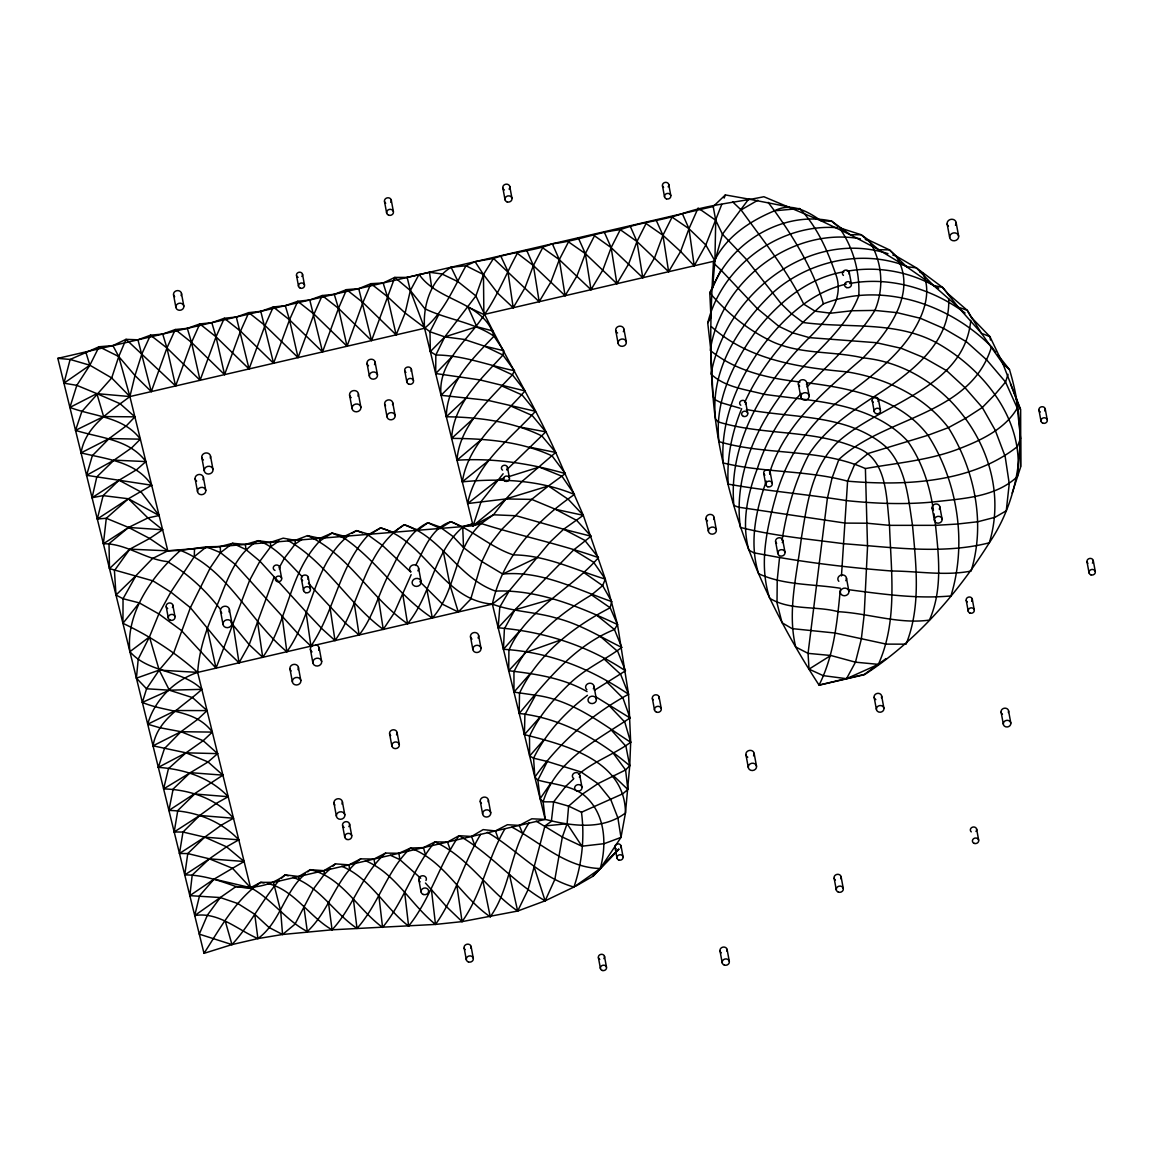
<?xml version="1.0" encoding="UTF-8"?>
<svg xmlns="http://www.w3.org/2000/svg" width="1153" height="1153" viewBox="0 0 1153 1153"><rect width="100%" height="100%" fill="white"/><g stroke="black" fill="none" stroke-linecap="round" stroke-linejoin="round"><path stroke-width="1.5" d="M360.658 858.87C335.999 877.736 329.599 910.827 307.318 931.523C285.8 920.425 271.935 899.095 250.547 887.68L197.667 672.401C175.256 652.411 149.991 636.168 122.939 623.312L123.04 598.724L136.025 575.592L152.47 558.571L167.79 550.817L473.09 525.739L481.219 523.534L493.47 514.786L505.936 498.946L522.496 481.06L555.717 452.452C531.692 398.967 500.171 349.2 475.901 295.932L458.13 281.75L441.916 273.967L429.464 272.252L407.168 277.412L394.787 277.412L383.127 282.989L370.891 283.667L358.742 288.639L346.563 289.634L334.269 294.303L322.191 295.543L309.782 299.982L297.748 301.293L285.295 305.66L273.275 306.986L260.794 311.339L248.789 312.636L236.307 317.003L224.287 318.286L211.806 322.681L199.8 323.935L187.319 328.36L175.285 329.527L162.717 334.067L150.495 335.192L137.942 339.804L126.023 339.342L112.908 345.597L99.086 346.75L70.131 359.448L57.837 358.367L204.009 953.344L231.969 944.595L257.912 938.585L282.557 934.492L332.064 929.808L435.503 924.418L462.05 921.622L517.668 911.043L545.138 900.824L573.935 887.032L600.266 868.54L620.977 837.409L625.459 812.995L629.74 765.751L630.677 742.273L628.544 694.265L617.504 624.522L605.325 579.123L583.303 515.319L555.717 452.452L541.896 435.978C512.249 421.393 479.014 417.213 446.312 416.766C446.715 383.574 472.442 358.641 494.003 336.172C483.986 301.236 437.564 301.827 419.072 274.328L410.353 290.556L405.135 312.982L396.156 334.86L129.9 396.56L96.866 393.634L76.819 385.347L63.948 383.185L70.131 359.448L89.862 365.227L111.697 377.939L129.9 396.56L167.79 550.817L180.502 550.428L206.473 546.81L220.266 546.508L232.661 543.294L245.43 544.447L258.186 540.671L270.378 542.386L283.206 538.163L295.182 540.353L307.534 535.641L319.885 538.321L332.05 533.061L344.488 536.304L356.493 530.625L368.989 534.3L380.634 527.872L393.332 532.297L404.271 524.73C441.383 536.476 458.534 578.287 495.487 591.085C538.422 589.399 579.368 606.766 617.504 624.522L614.463 629.509C573.776 645.896 546.536 681.005 519.196 713.448C560.776 718.088 598.292 738.9 629.74 765.751L625.589 769.959L597.975 783.651L582.539 794.042L568.616 806.12L567.103 823.732L562.347 837.02L554.838 879.465L545.138 900.824C513.705 882.867 490.659 853.393 459.038 835.709L447.508 842.036L434.969 841.921L423.454 847.614L410.54 848.06L398.924 853.292L385.578 853.09L373.961 859.071L360.658 858.87L348.984 864.865L335.451 863.871L323.892 870.674L310.287 869.679L298.786 876.496L285.166 874.868C271.445 885.547 253.011 889.078 236.019 886.571C219.546 880.647 202.452 874.796 184.754 874.925L187.766 853.566L204.701 837.15L221.592 825L233.497 818.241C216.245 798.467 189.279 789.56 163.611 788.911L168.453 768.647L185.993 752.823L203.187 740.687L212.325 732.097C195.606 709.254 165.614 712.525 142.367 702.393L146.575 688.773L159.2 670.095L173.671 652.958L190.389 607.674L210.422 567.507L220.511 552.662L232.661 543.294L245.877 549.505L259.915 561.194L305.977 611.839L322.076 628.832L335.019 640.564C360.961 604.1 363.815 550.226 404.271 524.73L417.386 530.322L427.965 522.727L439.797 526.907L453.115 536.534L463.52 547.574L481.868 561.54L502.737 574.035C541.564 570.418 576.255 589.342 611.652 601.549L610.168 607.775L617.504 624.522M163.611 788.911L208.073 761.96L217.614 753.63L185.993 752.823L153.032 745.818C157.5 718.881 183.658 706.357 201.833 689.35C181.77 669.403 148.996 673.539 129.9 651.69C125.533 612.892 152.657 574.828 180.502 550.428C227.991 569.106 249.149 620.357 286.852 651.733C312.665 616.163 312.982 564.163 348.826 535.323M578.561 774.34C594.199 761.095 614.333 754.278 630.677 742.273C600.886 722.974 571.989 699.914 535.554 695.216L524.903 714.687L524.399 734.62C565.878 745.083 625.113 760.375 625.459 812.995C602.471 830.491 571.355 825.995 545.225 819.394L492.345 604.114C502.449 557.562 536.087 520.666 574.468 494.478C538.97 479.749 500.085 478.192 462.31 481.839C468.349 443.415 500.878 418.424 525.019 390.91L479.864 379.899L435.704 373.529L435.834 355.009L444.784 336.878L475.901 295.932L483.467 274.544L493.484 258.445C512.667 251.7 533.479 251.311 552.345 243.773C575.563 241.366 597.052 232.329 620.271 229.692C640.347 222.183 662.024 220.727 682.345 213.651C708.519 204.557 736.681 202.409 763.877 196.731L821.224 220.872L850.381 234.794L878.629 249.697L906.503 266.674L933.411 285.411L958.316 307.217L981.506 333.347L1002.865 363.699L1009.495 369.652C1027.078 427.201 1023.763 491.971 989.303 542.789C956.99 594.285 915.741 641.428 864.462 674.678L819.12 685.199C774.888 617.273 739.563 542.659 723.133 462.929C708.043 397.324 709.383 329.715 713.433 262.97C725.179 237.273 749.205 221.376 774.499 210.812C791.189 202.121 807.46 211.201 821.224 220.872L831.587 221.102L850.381 234.794L861.104 234.708L868.656 240.069L889.439 249.87L896.04 255.98L916.347 267.856L942.664 287.472L947.953 293.684L967.237 310.287L981.506 333.347L989.951 336.647L1002.865 363.699L1020.65 409.502L1020.765 466.634L1012.161 493.109M587.079 691.613C563.168 677.95 535.612 673.9 508.704 670.729L508.92 650.234C526.705 609.058 570.202 590.293 598.421 557.62L584.802 540.353L563.658 529.227L516.155 515.751L493.47 514.786L473.09 525.739L471.375 524.312L461.791 526.676L450.852 521.704C431.438 527.843 424.304 549.03 415.599 565.474M112.908 345.597L118.745 356.536L134.987 375.532L151.288 391.602L166.94 347.975L175.285 329.527L191.528 342.441L224.576 374.624L240.516 331.17L248.789 312.636L265.017 325.506L298.05 357.589L313.991 314.135L322.191 295.543L338.492 308.37L371.554 340.567L394.787 277.412L410.353 290.556L424.866 308.745C447.278 319.626 473.09 322.047 494.003 336.172L503.587 350.656L502.939 355.038C481.161 379.121 453.36 403.853 451.63 438.399C485.716 438.572 520.738 441.354 552.056 455.882L565.33 473.595L548.439 485.975L505.936 498.946L473.09 525.739L424.578 328.274C422.675 305.473 430.934 279.775 451.097 267.237L465.999 265.767L475.065 261.688L493.484 258.445L539.186 301.711L550.947 281.88L559.306 259.656L568.487 241.885L585.364 253.646L616.898 283.71L628.702 263.85L636.96 241.51L646.069 223.538L662.946 235.284L680.616 251.455L694.207 265.795L714.918 260.996L722.441 234.232L748.686 199.08L789.56 207.036M519.196 713.448L519.513 693.169C537.802 654.443 572.868 626.973 610.168 607.775L591.547 594.905C559.637 613.756 530.481 637.638 513.95 671.695L513.964 692.117L535.554 695.216M201.833 689.35L169.347 690.186L146.575 688.773L136.414 678.18L138.23 659.069L149.458 636.903L158.855 613.929L170.846 592.094L194.281 556.64L194.511 548.626M970.797 320.246C964.124 388.892 881.555 402.728 838 441.873C811.611 466.85 807.1 504.279 801.335 538.249C797.112 574.122 787.023 611.104 795.7 646.992L808.051 653.362L830.78 655.481L855.468 662.182L878.37 664.359C897.971 620.905 891.067 571.571 889.496 525.35C886.167 497.116 887.709 456.401 853.926 446.773C810.429 429.348 762.248 435.459 718.088 421.854L715.595 419.173C709.686 370.675 738.958 325.06 772.697 292.833C808.282 261.097 862.185 248.63 907.065 266.473M231.018 622.534L249.192 644.642L262.711 657.325C287.919 621.856 288.769 573.416 319.813 541.002L319.885 538.321M511.903 827.133C540.728 842.512 565.604 867.589 600.266 868.54C607.328 842.843 605.166 811.481 582.539 794.042C569.063 785.049 553.008 784.343 537.874 780.077L534.848 777.108C559.234 742.546 591.561 714.5 628.544 694.265C590.495 668.452 549.606 652.079 503.443 649.298L504.394 628.832L514.872 609.851L573.661 549.938L591.057 536.231L576.687 520.378L555.559 509.323L531.663 499.393L505.936 498.946L467.642 503.558C475.44 464.082 509.842 439.336 535.468 411.29L522.107 394.96L501.786 385.952C481.983 407.038 459.125 429.752 456.992 460.22C493.614 457.842 530.178 463.477 565.33 473.595M487.33 832.293C517.034 849.444 539.979 877.519 573.935 887.032C582.092 863.237 584.773 837.164 581.472 812.245L568.616 806.12L553.642 801.854L543.149 801.825L540.137 798.683L537.874 780.077L547.372 761.484L581.083 771.977L597.975 783.651L610.701 799.418L617.878 817.852L620.977 837.409L604.201 843.665L581.905 846.216L562.347 837.02L536.174 821.181M535.468 411.29L488.036 400.379L441.051 395.306C437.679 362.561 466.576 341.519 482.689 317.104C496.943 297.33 505.663 274.587 517.337 253.3L533.392 265.565L565.1 295.716L576.976 275.884L585.364 253.646L594.487 235.774L611.148 247.621L642.783 277.714L654.63 257.71L662.946 235.284L672.084 217.124L688.975 228.712L705.809 244.969L714.918 260.996L712.525 288.077L709.787 292.862L710.969 317.45L707.74 322.955L710.709 349.114L713.001 395.796L714.284 399.327L721.086 402.685L740.096 408.234M594.357 690.33L625.445 670.844C587.497 645.334 543.539 631.513 498.154 627.78L499.797 607.04L509.266 590.826L550.111 541.996L563.658 529.227L583.303 515.319L568.4 499.436L548.439 485.975L531.663 499.393L501.829 529.357L490.169 544.317L481.868 561.54L470.698 599.185L458.274 612.012L197.667 672.401C174.55 679.996 154.084 700.577 147.728 724.228L159.431 727.644L180.992 731.708L212.325 732.097M841.459 575.938L847.599 481.161L854.56 464.645L868.108 453.475L927.978 435.272L948.386 427.662L965.94 418.092L982.313 407.485L994.506 394.989L1005.56 382.061L1008.025 374.307M840.278 589.947C837.179 622.346 833.893 655.553 819.091 685.055L864.303 674.419L886.052 658.579M801.205 393.303C781.431 414.95 766.356 440.547 757.391 468.493C747.49 494.277 741.307 522.929 748.859 550.154L753.932 552.835L779.543 557.519L777.223 580.074L777.007 603.019L782.037 622.75L792.082 628.616L834.931 633.011L886.326 644.123L906.085 644.167C921.247 606.492 916.03 564.826 912.527 525.422C908.305 498.701 906.287 468.622 887.032 447.854C849.372 413.768 793.408 418.424 746.38 409.502M220.338 609.216C205.652 590.336 188.025 573.805 167.387 561.583C145.076 559.335 126.138 543.409 103.395 543.755L106.292 518.274L128.401 498.759L151.677 485.226C136.025 461.373 106.335 459.139 81.056 452.87C85.437 426.25 110.083 411.65 129.9 396.56L134.987 375.532L141.905 353.784L150.495 335.192L166.94 347.975L200.089 380.288L216.029 336.82L224.287 318.286L240.516 331.17L273.564 363.267L289.518 319.842L297.748 301.293L313.991 314.135L347.039 346.246L362.907 302.533L370.891 283.667L387.422 296.624L405.135 312.982L429.997 331.761L444.784 336.878L464.27 339.429L484.303 346.073L503.587 350.656M330.551 868.454L324.44 874.19L313.429 889.006L294.995 924.173L282.557 934.492L268.995 927.444L254.741 914.257L237.864 903.548L220.266 897.553L189.841 895.65L192.22 875.012L209.37 858.826L226.55 846.821L238.801 839.845C220.944 820.864 194.713 810.847 168.9 810.444L173.152 789.012L190.231 772.64L222.918 775.162L168.9 810.444M782.065 540.411C786.634 510.505 794.979 481.19 808.988 454.282C825.015 429.478 849.66 412.745 873.888 396.791C908.031 374.927 950.865 344.156 948.674 298.858M598.421 557.62C559.911 544.014 520.104 535.9 481.219 523.534C453.59 548.655 456.732 590.97 432.332 618.022C398.938 596.231 377.146 560.733 344.214 538.148L344.488 536.304M606.838 681.999L623.038 698.228L630.014 717.944C596.778 740.312 555.487 760.375 543.149 801.825L545.225 819.394L273.477 882.362L260.693 882.376L250.547 887.68L232.517 868.295L209.37 858.826L187.766 853.566L179.479 853.494L182.981 832.048L199.714 815.474L216.778 803.093L228.208 796.709C210.005 777.41 184.177 769.137 158.321 767.365L164.432 748.6L180.992 731.708L198.028 719.083L207.05 710.608L192.537 697.608L169.347 690.186L142.367 702.393M238.801 839.845L204.701 837.15L182.981 832.048L174.189 831.976L177.778 810.53L194.713 793.985L228.208 796.709M103.395 543.755L128.588 527.454L147.901 517.942L159.128 515.521L128.401 498.759L103.121 495.617L92.081 497.721L96.809 476.866L114.046 460.148L131.644 447.854L140.363 439.163C123.731 416.593 93.984 416.593 69.901 407.427L76.819 385.347L89.862 365.227L99.086 346.75L118.745 356.536L129.9 396.56M305.271 873.96C284.229 891.413 280.583 922.069 257.912 938.585C237.374 929.722 218.681 911.692 194.727 915.54L199.512 895.823L214.112 879.105L244.119 861.493L226.55 846.821L204.701 837.15L179.479 853.494M274.212 576.759L249.192 644.642L239.046 662.802L223.941 648.231L190.389 607.674L170.846 592.094L153.032 580.881L109.492 568.602L129.828 549.159L167.79 550.817L149.645 538.465L128.588 527.454L106.292 518.274L97.313 519.009L103.121 495.617L119.033 480.239L136.803 469.588L145.869 461.575C129.266 439.062 100.008 438.126 75.536 430.357L81.82 411.578L111.697 377.939L118.745 356.536L126.023 339.342L175.616 385.967L191.528 342.441L199.8 323.935L216.029 336.82L249.062 368.946L265.017 325.506L273.275 306.986L289.518 319.842L322.537 351.91L338.492 308.37L346.563 289.634L362.907 302.533L396.156 334.86L424.578 328.274C444.092 311.959 453.85 287.558 465.999 265.767L483.467 274.544L497.779 293.28L513.2 307.736L525.004 287.746L533.392 265.565L542.645 247.78L559.306 259.656L590.999 289.706L602.875 269.917L611.148 247.621L620.271 229.692L636.96 241.51L668.639 271.719L680.616 251.455L688.975 228.712L698.141 208.03L715.725 220.266L722.441 234.232L746.524 259.526L781.143 303.7L791.679 313.904L803.165 322.509C847.729 328.504 894.742 320.534 936.178 342.556C983.451 368.801 1024.743 419.706 1017.364 476.593C994.895 497.851 961.198 498.586 932.128 502.088C903.693 504.697 875.012 503.573 846.633 500.633C807.345 494.32 767.163 491.092 728.192 484.116C726.563 458.361 731.867 432.433 741.667 408.666M307.779 871.812L310.287 869.679C341.965 877.029 357.704 909.328 382.58 927.387C403.939 901.343 413.278 867.777 434.969 841.921C468.334 856.967 487.921 890.592 517.668 911.043L528.002 889.871L544.951 825.937L551.35 821.397L553.642 801.854L565.936 786.115L573.502 779.053M292.848 877.332C319.525 886.527 334.269 913.219 357.012 928.41C378.76 904.24 386.831 870.63 410.54 848.06C444.568 860.772 461.128 896.919 490.27 916.837C510.375 888.603 510.102 851.404 528.968 822.983M151.677 485.226L86.576 475.31L92.341 455.694L109.131 438.544L126.47 425.716L134.887 416.838L120.143 403.723L96.866 393.634L69.901 407.427M302.345 576.788C288.913 563.385 276.662 547.228 258.186 540.671C234.953 554.103 226.752 581.833 217.139 605.21C207.007 626.367 199.267 648.851 197.667 672.401L159.2 670.095L136.414 678.18M194.281 556.64L206.473 546.81L220.511 552.662L235.27 564.422L298.353 634.107L310.935 646.156C334.543 611.292 339.112 565.532 368.989 534.3M473.09 525.739L481.132 501.541L503.126 473.768M707.74 322.955C721.634 266.401 779.169 223.091 837.568 227.718M744.737 402.325C762.378 363.526 791.145 331.214 823.401 303.873C881.252 281.202 949.078 303.772 991.522 346.808C970.495 415.743 885.043 416.262 838.88 459.471L832.034 478.106L827.335 498.615L808.051 653.362L809.031 669.129L823.17 675.629L846.518 678.685L878.37 664.359M504.74 829.137C487.604 858.452 482.069 893.661 462.05 921.622L446.701 906.863L425.443 883.025M97.313 519.009L128.401 498.759L147.901 517.942L162.616 529.76L149.645 538.465L129.828 549.159L114.435 570.634L115.992 595.034L123.04 598.724L139.282 602.875L158.855 613.929L181.28 630.403L216.029 668.135L249.668 580.233L259.915 561.194L270.811 546.608L279.069 540.973M721.735 204.427L705.809 244.969L694.207 265.795L483.871 314.524L468.017 307.058L476.809 326.731L492.85 330.94M724.142 198.1L725.352 194.929L748.686 199.08M766.341 481.118C755.777 510.375 748.96 543.25 758.616 573.69C783.636 585.436 813.398 583.937 840.436 588.275M769.555 473.004C784.746 423.843 825.577 390.262 863.064 357.877C888.156 332.482 918.509 291.795 896.04 255.98L892.811 255.044M591.547 594.905L602.63 585.638L605.325 579.123C574.9 569.856 545.917 555.097 513.316 554.896C490.587 547.315 473.047 530.337 450.852 521.704L440.086 528.449L427.965 522.727C406.433 532.772 397.987 557.533 387.35 577.163C377.91 596.476 372.549 617.821 359.131 634.986L345.871 623.542L308.37 583.216M365.415 860.7C395.133 873.066 411.016 904.716 435.503 924.418C455.276 896.89 463.131 863.208 480.628 834.368M481.219 523.534L471.375 524.312L462.742 527.18C433.528 552.244 431.525 594.818 407.557 623.759C370.862 598.393 348.782 554.29 307.534 535.641M411.16 574.67L394.139 613.05L383.257 629.394C348.12 603.394 326.054 561.943 287.702 540.353M341.735 866.292C370.185 877.88 384.915 907.944 408.609 926.104C430.516 898.893 439.351 864.231 459.038 835.709L471.563 836.458L483.15 829.612L495.415 830.938L507.406 824.726L519.254 825.404L531.792 818.803L545.225 819.394M712.525 288.077C730.18 242.26 782.815 210.336 831.587 221.102L838.029 226.608M725.352 194.929L713.203 206.517L715.725 220.266L714.918 260.996L713.433 262.97L720.928 270.004L709.787 292.862C725.972 311.685 745.242 327.87 767.394 339.198C796.665 355.066 831.472 350.483 863.064 357.877C949.034 366.164 1014.899 459.571 989.303 542.789C942.534 554.752 891.615 547.243 844.054 543.755C809.536 539.186 773.966 535.986 740.399 527.425C733.928 480.873 752.88 433.614 779.976 396.416C802.257 359.577 843.045 336.546 858.812 295.687C859.85 272.252 853.537 248.558 840.321 229.173M484.303 346.073L502.939 355.038L514.454 370.718L512.422 374.783L501.786 385.952M438.774 314.538L429.997 331.761L430.314 351.607L435.834 355.009C462.958 355.11 488.223 365.386 514.454 370.718M846.518 678.685L855.468 662.182L861.334 639.079L864.188 614.664L867.532 546.753L865.399 468.565C819.163 447.94 766.385 455.795 718.968 441.613C714.226 401.965 732.703 363.944 755.085 332.439C777.021 303.7 807.259 277.83 843.881 271.82M597.067 615.543L614.463 629.509L621.741 647.409C605.21 659.862 585.234 668.567 569.942 683.354C553.844 698.848 538.811 715.811 529.501 736.335L529.645 755.979L533.565 758.184L547.372 761.484M279.285 567.507L284.359 558.254L295.197 544L302.043 539.359M587.439 695.317C565.359 712.165 545.888 733.135 533.565 758.184L534.848 777.108M267.582 883.472C294.058 889.64 309.163 916.678 332.064 929.808C353.495 906.835 361.869 874.363 385.578 853.09M204.009 953.344C220.353 928.05 235.414 899.859 260.693 882.376L264.138 882.924M540.137 798.683L550.716 783.305M279.228 880.258C262.062 900.248 250.057 924.937 231.969 944.595L199.296 934.146L207.396 915.151L220.266 897.553L236.019 886.571L251.7 888.646M122.939 623.312L139.282 602.875M529.645 755.979L544.043 739.606M513.964 692.117L530.409 673.438M503.443 649.298L519.816 630.763M524.399 734.62L540.036 717.094M807.014 386.961C830.391 362.128 856.52 339.458 874.911 310.416C884.524 287.529 882.304 260.809 868.656 240.069L865.326 239.55M498.154 627.78L514.872 609.851L552.662 598.839M508.704 670.729L525.883 652.382L561.453 639.713M510.938 406.115L532.153 415.469L545.787 431.856L506.614 469.876A3.055 2.681 -10.5 0 0 506.542 465.898A3.055 2.681 -10.5 0 0 502.16 466.302A3.055 2.681 -10.5 0 0 502.564 470.15M605.873 862.502L618.685 849.141L593.06 875.848M618.93 849.329L593.262 876.078L576.082 885.965M435.704 373.529L452.394 356.277M430.314 351.607L444.784 336.878L476.809 326.731M441.051 395.306L459.543 376.815M115.992 595.034L136.025 575.592M446.312 416.766L466.749 397.54M333.001 866.162L335.451 863.871M451.63 438.399L473.797 418.164M281.606 878.096L285.166 874.868L288.236 875.862M612.949 752.794L625.589 769.959L627.852 789.474L622.793 793.797L581.472 812.245M456.992 460.22L481.392 439.509M462.31 481.839L489.304 460.047M467.642 503.558L497.303 480.239L504.034 478.12M509.266 590.826L492.345 604.114L458.274 612.012L442.738 604.345L419.894 581.66M129.9 651.69L149.458 636.903L159.2 670.095L169.347 690.186M194.727 915.54L220.266 897.553M63.948 383.185L89.862 365.227L85.769 351.896M189.841 895.65L214.112 879.105L250.547 887.68M184.754 874.925L209.37 858.826L244.119 861.493M92.081 497.721L119.033 480.239L141.17 492.072L159.128 515.521M319.813 541.002L332.05 533.061L344.214 538.148M174.189 831.976L199.714 815.474L233.497 818.241M809.031 669.129L830.78 655.481M365.602 534.185L368.643 535.381L380.634 527.872C426.062 541.146 442.68 600.252 492.345 604.114C512.898 611.811 535.54 611.825 556.568 618.167C579.901 624.047 600.353 636.874 621.741 647.409M351.881 533.45L356.493 530.625L362.561 533.003M732.616 201.847L741.091 209.918L757.809 200.247M86.576 475.31L114.046 460.148L145.869 461.575M158.321 767.365L185.993 752.823L208.073 761.96L222.918 775.162M81.056 452.87L109.131 438.544L140.363 439.163M153.032 745.818L180.992 731.708L203.187 740.687L217.614 753.63M147.728 724.228L175.559 710.522L207.05 710.608M75.536 430.357L103.626 416.579L134.887 416.838M502.737 574.035L537.168 557.562M509.064 476.535L539.301 467.051L561.972 476.261L574.468 494.478M57.837 358.367L713.203 206.517M847.268 271.229C878.312 265.536 911.663 271.964 938.6 288.365M846.302 284.085C808.152 292.833 778.304 323.071 756.627 354.346C735.268 386.255 720.452 423.973 723.133 462.929C763.69 472.889 806.941 470.107 847.599 481.161C904.341 485.946 971.143 483.251 1017.508 446.499L1020.564 438.212L1016.312 398.65M849.747 283.494C890.116 276.043 932.503 288.827 965.09 313.025M865.399 468.565C897.077 462.915 929.779 460.321 959.93 448.431C981.52 440.028 1005.272 428.873 1017.277 408.104L1005.56 382.061L986.737 359.938L966.646 341.908L943.63 328.374L920.411 318.286L897.034 312.65L874.911 310.416L851.966 310.748L830.708 313.212L815.113 311.195L803.727 304.147C787.196 270.076 763.041 240.516 741.091 209.918M544.951 825.937L567.103 823.732L581.905 846.216M768.129 202.366L774.499 210.812L799.649 208.52C817.117 226.608 827.177 249.942 835.421 273.319C845.61 299.088 826.168 320.62 809.276 337.613C765.347 381.441 728.019 441.08 733.856 505.432L738.396 507.176L845.264 523.102L867.07 523.217L889.496 525.35L935.789 525.336L957.581 524.024L977.83 521.747L995.097 517.265L1006.266 510.779L1009.25 483.712L1005.157 456.473L995.255 430.314L982.313 407.485L964.672 387.336L946.613 370.646L923.712 357.574L901.358 348.336L876.309 342.7L809.276 337.613L792.471 332.785L778.924 326.371L757.204 308.485L720.928 270.004M162.616 529.76L128.588 527.454L109.016 543.654L109.492 568.602M800.023 381.974C768.431 378.415 735.398 371.035 710.277 350.382C720.366 281.606 791.044 226.406 860.325 238.786M807.014 382.767C850.828 388.273 899.7 398.044 927.978 435.272C957.768 481.752 967.223 542.991 950.922 595.928C917.01 599.113 882.463 594.098 848.781 589.716M779.543 557.519C816.756 563.817 854.056 568.04 891.629 571.009C918.091 571.139 944.855 576.125 971.114 571.052C985.815 522.958 974.573 469.732 948.386 427.662C924.043 395.868 885.879 378.184 847.08 371.871C799.303 367.533 748.283 359.995 711.358 326.616M520.219 427.071L545.787 431.856M529.4 447.133L555.717 452.452M555.559 509.323L583.303 515.319M563.658 529.227L591.057 536.231M887.983 253.66C807.662 228.236 725.151 295.831 711.041 374.076C725.006 387.394 745.876 389.44 763.848 394.24C787.485 397.699 811.366 399.414 834.772 404.343C861.925 410.036 888.603 420.47 907.771 441.325C922.083 461.733 929.837 485.889 933.44 510.39M839.312 227.718L861.104 234.708L878.629 249.697L889.439 249.87L906.503 266.674L916.347 267.856L933.411 285.411L942.664 287.472L958.316 307.217L967.237 310.287L970.884 316.916L989.951 336.647L990.485 340.034M919.82 271.964L923.005 273.333C932.157 293.15 922.919 316.109 911.908 333.217C892.653 362.921 862.026 382.623 834.772 404.343C806.884 426.552 788.148 457.15 777.381 490.875C767.466 525.307 758.141 563.096 769.685 598.234C789.704 610.701 815.892 605.656 838.188 611.695C868.713 613.281 898.706 624.436 929.419 620.083C943.255 588.707 938.456 553.426 934.997 520.349M390.319 855.252L399.832 859.59L420.73 878.269M492.85 365.76L512.422 374.783L525.019 390.91M461.791 526.676L462.742 527.18L463.52 547.574M596.058 696.989L630.014 717.944M573.661 549.938L593.636 562.275L605.325 579.123M583.634 572.407L602.63 585.638L611.652 601.549M368.643 535.381L382.306 545.34L410.598 571.917M600.338 636.442L617.777 651.517L625.445 670.844M603.682 658.651L620.617 674.274L628.544 694.265M613.18 775.45L627.852 789.474M609.26 705.751L624.782 722.081L630.677 742.273M611.263 730.022L625.906 746.236L629.74 765.751M991.522 346.808L995.76 352.184M997.864 354.865L1009.495 369.652M416.608 529.285L417.386 530.322M774.499 210.812C794.921 239.363 813.485 269.975 823.401 303.873M475.065 261.688L483.467 274.544L483.871 314.524M451.097 267.237L458.13 281.75M500.633 255.764L507.839 271.157L513.2 307.736M273.477 882.362L280.683 911.158L282.557 934.492M655.999 219.762L662.946 235.284L668.639 271.719M578.244 237.777L585.364 253.646L590.999 289.706M604.143 231.767L611.148 247.621L616.898 283.71M682.345 213.651L688.975 228.712L694.207 265.795M630.057 225.772L636.96 241.51L642.783 277.714M526.46 249.769L533.392 265.565L539.186 301.711M552.345 243.773L559.306 259.656L565.1 295.716M519.254 825.404L522.367 832.769M1010.446 383.834L1020.362 409.589M424.578 328.274L410.353 290.556L407.168 277.412M495.415 830.938L498.514 839.427M471.563 836.458L474.748 845.437M447.508 842.036L450.174 849.631M534.199 867.056L545.138 900.824M383.127 282.989L387.422 296.624L396.156 334.86M458.274 612.012L450.088 585.479L443.242 551.22M162.717 334.067L166.94 347.975L175.616 385.967M334.269 294.303L338.492 308.37L347.039 346.246M358.742 288.639L371.554 340.567M187.319 328.36L191.528 342.441L200.089 380.288M309.782 299.982L322.537 351.91M285.295 305.66L289.518 319.842L298.05 357.589M260.794 311.339L273.564 363.267M236.307 317.003L249.062 368.946M211.806 322.681L216.029 336.82L224.576 374.624M96.866 393.634L103.626 416.579M225.109 920.555L231.969 944.595M137.942 339.804L151.288 391.602M423.454 847.614L425.471 854.777M509.381 874.19L517.668 911.043M207.223 628.169L216.029 668.135M482.747 880.099L490.27 916.837M426.754 588.967L432.332 618.022M1093.246 560.502L1095.278 571.513M1087.034 561.943L1089.081 572.955M1045.209 408.811L1047.241 419.851M1038.983 410.266L1041.029 421.292M956.125 222.587L958.633 236.149A4.54 3.978 -10.5 0 1 952.392 240.573A4.54 3.978 -10.5 0 1 951.441 233.742A4.54 3.978 -10.5 0 1 958.633 236.149M947.161 223.941L949.668 237.489M1008.572 710.954L1010.821 723.09A3.79 3.315 -10.5 0 1 1005.603 726.779A3.79 3.315 -10.5 0 1 1004.811 721.072A3.79 3.315 -10.5 0 1 1010.821 723.09M1001.092 712.064L1003.341 724.214M972.253 599.027L974.256 609.865M966.228 600.425L968.232 611.249M939.825 506.83L942.116 519.167A3.891 3.416 -10.5 0 1 936.74 522.972A3.891 3.416 -10.5 0 1 935.933 517.106A3.891 3.416 -10.5 0 1 942.116 519.167M932.128 507.983L934.42 520.32M976.62 829.065L978.652 840.076M878.413 399.313L880.445 410.295M849.242 272.367L851.375 283.912M872.23 400.74L874.262 411.722M881.67 696.138L883.933 708.317A3.805 3.344 -10.5 0 1 878.687 712.021A3.805 3.344 -10.5 0 1 877.88 706.299A3.805 3.344 -10.5 0 1 883.933 708.317M874.147 697.262L876.395 709.441M846.461 578.114L848.896 591.287A4.338 3.805 -10.5 0 1 842.929 595.524A4.338 3.805 -10.5 0 1 842.007 588.981A4.338 3.805 -10.5 0 1 848.896 591.287M806.74 382.796L809.147 395.753A4.223 3.704 -10.5 0 1 803.324 399.875A4.223 3.704 -10.5 0 1 802.445 393.519A4.223 3.704 -10.5 0 1 809.147 395.753M798.395 384.05L800.802 397.007M770.161 472.053L772.236 483.28M782.815 540.44L785.02 552.345A3.661 3.214 -10.5 0 1 779.976 555.919A3.661 3.214 -10.5 0 1 779.212 550.399A3.661 3.214 -10.5 0 1 785.02 552.345M841.085 876.669L843.261 888.401M763.733 473.537L765.823 484.764M775.58 541.535L777.785 553.44M834.138 878.283L836.314 890.001M745.703 402.368L747.692 413.178M668.74 184.451L670.787 195.491M662.499 185.907L664.546 196.932M714.024 517.38L716.359 529.991A4.035 3.545 -10.5 0 1 710.796 533.94A4.035 3.545 -10.5 0 1 709.945 527.858A4.035 3.545 -10.5 0 1 716.359 529.991M754.134 753.413L756.527 766.255A4.151 3.646 -10.5 0 1 750.79 770.305A4.151 3.646 -10.5 0 1 749.911 764.05A4.151 3.646 -10.5 0 1 756.527 766.255M706.04 518.576L708.374 531.187M745.919 754.639L748.297 767.48M623.946 329.21L626.324 342.052A4.151 3.646 -10.5 0 1 620.588 346.102A4.151 3.646 -10.5 0 1 619.723 339.832A4.151 3.646 -10.5 0 1 626.324 342.052M615.716 330.435L618.094 343.277M727.096 949.438L729.287 961.271M720.034 951.066L722.225 962.914M659.112 697.061L661.245 708.562M652.396 698.617L654.529 710.118M509.77 186.483L511.946 198.172M502.867 188.083L505.043 199.772M593.982 686.309L596.375 699.251A4.208 3.69 -10.5 0 1 590.567 703.359A4.208 3.69 -10.5 0 1 589.687 697.017A4.208 3.69 -10.5 0 1 596.375 699.251M621.035 845.913L623.038 856.765M614.981 847.311L616.999 858.178M579.757 775.306L581.991 787.326A3.718 3.272 -10.5 0 1 576.86 790.958A3.718 3.272 -10.5 0 1 576.082 785.352A3.718 3.272 -10.5 0 1 581.991 787.326M604.475 956.341L606.492 967.208M507.45 467.268L509.453 478.048M598.436 957.739L600.439 968.606M478.625 635.534L480.988 648.289A4.108 3.618 -10.5 0 1 475.324 652.31A4.108 3.618 -10.5 0 1 474.459 646.112A4.108 3.618 -10.5 0 1 480.988 648.289M391.256 200.046L393.389 211.576M470.496 636.744L472.86 649.514M384.526 201.602L386.659 213.132M411.347 369.219L413.466 380.62M439.797 526.907L440.086 528.449M488.368 800.096L490.731 812.836A4.093 3.603 -10.5 0 1 485.082 816.828A4.093 3.603 -10.5 0 1 484.217 810.66A4.093 3.603 -10.5 0 1 490.731 812.836M404.746 370.762L406.865 382.147M480.268 801.321L482.631 814.047M392.755 402.887L395.104 415.599A4.093 3.589 -10.5 0 1 389.469 419.591A4.093 3.589 -10.5 0 1 388.619 413.437A4.093 3.589 -10.5 0 1 395.104 415.599M418.597 568.155L421.119 581.717A4.54 3.992 -10.5 0 1 414.849 586.156A4.54 3.992 -10.5 0 1 413.898 579.31A4.54 3.992 -10.5 0 1 421.119 581.717M384.67 404.098L387.019 416.809M375.114 362.229L377.478 374.956A4.093 3.589 -10.5 0 1 371.842 378.948A4.093 3.589 -10.5 0 1 370.978 372.779A4.093 3.589 -10.5 0 1 377.478 374.956M367.029 363.44L369.392 376.166M471.101 946.498L473.263 958.215M464.169 948.112L466.331 959.829M358.396 393.836L360.875 407.24A4.453 3.906 -10.5 0 1 354.735 411.578A4.453 3.906 -10.5 0 1 353.798 404.876A4.453 3.906 -10.5 0 1 360.875 407.24M349.575 395.148L352.069 408.551M397.079 732.573L399.327 744.723A3.79 3.329 -10.5 0 1 394.11 748.412A3.79 3.329 -10.5 0 1 393.317 742.705A3.79 3.329 -10.5 0 1 399.327 744.723M418.798 879.696L421.061 891.903M389.584 733.697L391.833 745.847M302.49 274.212L304.493 284.978M296.537 275.596L298.541 286.362M373.961 859.071L374.941 864.361M308.255 577.336L310.402 588.967M319.194 648.058L321.673 661.462A4.453 3.906 -10.5 0 1 315.533 665.8A4.453 3.906 -10.5 0 1 314.596 659.084A4.453 3.906 -10.5 0 1 321.673 661.462M349.546 823.977L351.723 835.709M301.409 578.921L303.57 590.552M342.398 801.854L344.819 814.912A4.266 3.747 -10.5 0 1 338.939 819.062A4.266 3.747 -10.5 0 1 338.045 812.634A4.266 3.747 -10.5 0 1 344.819 814.912M310.388 649.37L312.867 662.773M342.6 825.591L344.776 837.323M333.966 803.122L336.388 816.165M298.411 667.501L300.847 680.573A4.281 3.762 -10.5 0 1 294.937 684.752A4.281 3.762 -10.5 0 1 294.044 678.295A4.281 3.762 -10.5 0 1 300.847 680.573M279.574 567.117L281.635 578.172M289.951 668.769L292.372 681.841M181.497 293.554L183.831 306.15A4.021 3.531 -10.5 0 1 178.283 310.071A4.021 3.531 -10.5 0 1 177.432 304.003A4.021 3.531 -10.5 0 1 183.831 306.15M210.523 456.184L212.988 469.487A4.41 3.877 -10.5 0 1 206.906 473.797A4.41 3.877 -10.5 0 1 205.983 467.152A4.41 3.877 -10.5 0 1 212.988 469.487M173.541 294.75L175.876 307.332M201.804 457.482L204.268 470.799M229.404 609.533L231.912 623.038A4.511 3.963 -10.5 0 1 225.7 627.434A4.511 3.963 -10.5 0 1 224.749 620.645A4.511 3.963 -10.5 0 1 231.912 623.038M203.404 477.515L205.782 490.4A4.18 3.661 -10.5 0 1 200.031 494.464A4.18 3.661 -10.5 0 1 199.152 488.18A4.18 3.661 -10.5 0 1 205.782 490.4M220.497 610.874L222.99 624.378M195.131 478.754L197.523 491.639M172.849 605.195L174.968 616.61M166.219 606.737L168.338 618.152M402.584 593.031L407.557 623.759M933.959 513.719L934.478 517.034M233.165 625.2L239.046 662.802M323.892 870.674L324.44 874.19M378.357 597.686L383.257 629.394M354.101 602.414L359.131 634.986M329.945 607.112L335.019 640.564M429.464 272.252L431.813 288.423M257.508 621.496L262.711 657.325M456.804 884.899L462.05 921.622M398.924 853.292L399.832 859.59M305.977 611.839L310.935 646.156M303.787 906.186L307.318 931.523M348.984 864.865L349.604 869.348M282.139 616.567L286.852 651.733M328.432 902.222L332.064 929.808M254.741 914.257L257.912 938.585M353.322 898.778L357.012 928.41M431.337 888.963L435.503 924.418M404.66 892.364L408.609 926.104M378.847 895.636L382.58 927.387M270.378 542.386L270.811 546.608M245.43 544.447L245.877 549.505M298.786 876.496L298.987 879.307M220.266 546.508L220.511 552.662M1020.405 438.082L1020.463 466.59M295.182 540.353L295.197 544M420.182 881.858A3.819 3.358 -10.5 0 1 419.447 877.332A3.819 3.358 -10.5 0 1 424.52 876.15A3.819 3.358 -10.5 0 1 425.961 880.517M291.19 670.945A4.281 3.762 -10.5 0 1 290.859 665.915A4.281 3.762 -10.5 0 1 296.494 664.863A4.281 3.762 -10.5 0 1 297.993 669.691M385.563 405.914A4.093 3.589 -10.5 0 1 385.621 401.273A4.093 3.589 -10.5 0 1 390.795 400.322A4.093 3.589 -10.5 0 1 392.51 404.631M351.204 397.67A4.453 3.906 -10.5 0 1 350.339 392.409A4.453 3.906 -10.5 0 1 356.263 391.026A4.453 3.906 -10.5 0 1 357.949 396.113M203.404 459.975A4.41 3.877 -10.5 0 1 202.467 454.873A4.41 3.877 -10.5 0 1 208.145 453.288A4.41 3.877 -10.5 0 1 210.264 458.058M368.528 365.76A4.093 3.589 -10.5 0 1 367.807 360.817A4.093 3.589 -10.5 0 1 373.399 359.779A4.093 3.589 -10.5 0 1 374.494 364.651M167.704 608.553A3.401 2.983 -10.5 0 1 166.695 604.46A3.401 2.983 -10.5 0 1 171.379 603.365A3.401 2.983 -10.5 0 1 172.388 607.472M573.762 778.506A3.718 3.272 -10.5 0 1 573.041 774.095A3.718 3.272 -10.5 0 1 577.984 772.957A3.718 3.272 -10.5 0 1 579.382 777.194M843.434 275.423A3.473 3.041 -10.5 0 1 843.088 271.431A3.473 3.041 -10.5 0 1 847.527 270.407A3.473 3.041 -10.5 0 1 849.084 274.111M174.694 296.782A4.021 3.531 -10.5 0 1 174.391 292.055A4.021 3.531 -10.5 0 1 179.695 291.089A4.021 3.531 -10.5 0 1 181.093 295.615M1002.476 714.211A3.79 3.315 -10.5 0 1 1001.669 709.83A3.79 3.315 -10.5 0 1 1006.54 708.461A3.79 3.315 -10.5 0 1 1008.356 712.554M835.392 880.013A3.56 3.128 -10.5 0 1 834.7 875.804A3.56 3.128 -10.5 0 1 839.442 874.695A3.56 3.128 -10.5 0 1 840.782 878.759M390.68 735.614A3.79 3.329 -10.5 0 1 390.478 731.074A3.79 3.329 -10.5 0 1 395.594 730.368A3.79 3.329 -10.5 0 1 396.502 734.821M740.788 405.251A3.07 2.695 -10.5 0 1 740.197 401.619A3.07 2.695 -10.5 0 1 744.276 400.682A3.07 2.695 -10.5 0 1 745.429 404.184M933.253 509.957A3.891 3.416 -10.5 0 1 933.036 505.288A3.891 3.416 -10.5 0 1 938.297 504.567A3.891 3.416 -10.5 0 1 939.234 509.136M221.794 613.165A4.511 3.963 -10.5 0 1 221.448 607.862A4.511 3.963 -10.5 0 1 227.386 606.766A4.511 3.963 -10.5 0 1 228.957 611.839M875.848 699.597A3.805 3.344 -10.5 0 1 874.594 695.216A3.805 3.344 -10.5 0 1 879.508 693.587A3.805 3.344 -10.5 0 1 881.44 697.752M653.102 699.885A3.445 3.027 -10.5 0 1 653.146 695.965A3.445 3.027 -10.5 0 1 657.513 695.158A3.445 3.027 -10.5 0 1 658.954 698.79M385.736 203.288A3.459 3.041 -10.5 0 1 385.131 199.109A3.459 3.041 -10.5 0 1 389.858 198.244A3.459 3.041 -10.5 0 1 390.781 202.351M599.776 959.411A3.113 2.724 -10.5 0 1 598.911 955.578A3.113 2.724 -10.5 0 1 603.307 954.77A3.113 2.724 -10.5 0 1 603.869 958.647M1087.899 563.313A3.185 2.796 -10.5 0 1 1087.884 559.335A3.185 2.796 -10.5 0 1 1092.367 559.133A3.185 2.796 -10.5 0 1 1092.395 563.096M196.659 481.118A4.18 3.661 -10.5 0 1 195.851 476.175A4.18 3.661 -10.5 0 1 201.4 474.892A4.18 3.661 -10.5 0 1 202.971 479.648M838.836 581.314A4.338 3.805 -10.5 0 1 839.096 576.197A4.338 3.805 -10.5 0 1 844.875 575.664A4.338 3.805 -10.5 0 1 845.798 580.68M344.142 827.508A3.56 3.128 -10.5 0 1 343.162 823.112A3.56 3.128 -10.5 0 1 348.206 822.19A3.56 3.128 -10.5 0 1 348.84 826.643M616.336 848.983A3.099 2.724 -10.5 0 1 615.356 845.322A3.099 2.724 -10.5 0 1 619.507 844.155A3.099 2.724 -10.5 0 1 620.761 847.743M663.624 187.463A3.2 2.81 -10.5 0 1 663.134 183.514A3.2 2.81 -10.5 0 1 667.616 182.895A3.2 2.81 -10.5 0 1 668.106 186.844M948.458 226.233A4.54 3.978 -10.5 0 1 948.213 220.799A4.54 3.978 -10.5 0 1 954.353 219.949A4.54 3.978 -10.5 0 1 955.433 225.282M315.518 644.815A4.453 3.906 -10.5 0 1 318.747 650.335M312.016 651.892A4.453 3.906 -10.5 0 1 313.083 645.161M481.45 803.396A4.093 3.603 -10.5 0 1 481.046 798.683A4.093 3.603 -10.5 0 1 486.292 797.472A4.093 3.603 -10.5 0 1 488.137 801.854M1040.366 411.981A3.2 2.81 -10.5 0 1 1039.415 408.119A3.2 2.81 -10.5 0 1 1043.811 407.095A3.2 2.81 -10.5 0 1 1044.762 410.958M707.51 520.853A4.035 3.545 -10.5 0 1 706.731 516.083A4.035 3.545 -10.5 0 1 712.093 514.829A4.035 3.545 -10.5 0 1 713.621 519.441M747.778 757.204A4.151 3.646 -10.5 0 1 746.553 752.188A4.151 3.646 -10.5 0 1 752.275 750.862A4.151 3.646 -10.5 0 1 753.514 755.878M504.409 189.986A3.545 3.113 -10.5 0 1 503.429 185.619A3.545 3.113 -10.5 0 1 508.444 184.696A3.545 3.113 -10.5 0 1 509.078 189.121M465.135 949.64A3.56 3.128 -10.5 0 1 464.789 945.546A3.56 3.128 -10.5 0 1 469.343 944.48A3.56 3.128 -10.5 0 1 470.943 948.299M873.34 402.282A3.171 2.782 -10.5 0 1 872.792 398.448A3.171 2.782 -10.5 0 1 877.13 397.655A3.171 2.782 -10.5 0 1 877.966 401.431M971.287 831.875A3.185 2.796 -10.5 0 1 971.186 827.984A3.185 2.796 -10.5 0 1 975.582 827.58A3.185 2.796 -10.5 0 1 975.986 831.443M617.576 332.986A4.151 3.646 -10.5 0 1 616.351 327.971A4.151 3.646 -10.5 0 1 622.072 326.645A4.151 3.646 -10.5 0 1 623.312 331.66M471.995 639.079A4.108 3.618 -10.5 0 1 471.274 634.107A4.108 3.618 -10.5 0 1 476.91 633.069A4.108 3.618 -10.5 0 1 478.005 637.969M721.302 952.839A3.632 3.185 -10.5 0 1 720.539 948.645A3.632 3.185 -10.5 0 1 725.208 947.334A3.632 3.185 -10.5 0 1 726.938 951.254M298.137 277.354A3.055 2.681 -10.5 0 1 296.897 273.621A3.055 2.681 -10.5 0 1 301.25 272.612A3.055 2.681 -10.5 0 1 301.884 276.489M967.309 601.924A3.084 2.71 -10.5 0 1 966.834 598.119A3.084 2.71 -10.5 0 1 971.172 597.528A3.084 2.71 -10.5 0 1 971.633 601.333M586.863 689.696A4.208 3.69 -10.5 0 1 586.632 684.651A4.208 3.69 -10.5 0 1 592.325 683.859A4.208 3.69 -10.5 0 1 593.334 688.802M405.942 372.405A3.387 2.969 -10.5 0 1 405.279 368.398A3.387 2.969 -10.5 0 1 409.776 367.36A3.387 2.969 -10.5 0 1 411.059 371.223M334.903 805.025A4.266 3.747 -10.5 0 1 335.062 800.081A4.266 3.747 -10.5 0 1 340.611 799.303A4.266 3.747 -10.5 0 1 341.965 804.045M302.634 580.636A3.517 3.084 -10.5 0 1 301.956 576.486A3.517 3.084 -10.5 0 1 306.626 575.405A3.517 3.084 -10.5 0 1 307.952 579.397M275.005 570.432A3.214 2.825 -10.5 0 1 273.607 566.685A3.214 2.825 -10.5 0 1 277.902 565.258A3.214 2.825 -10.5 0 1 279.3 569.005M410.929 571.802A4.54 3.992 -10.5 0 1 410.684 566.354A4.54 3.992 -10.5 0 1 416.824 565.503A4.54 3.992 -10.5 0 1 417.905 570.836M764.9 475.151A3.3 2.897 -10.5 0 1 764.324 471.159A3.3 2.897 -10.5 0 1 768.82 470.338A3.3 2.897 -10.5 0 1 769.714 474.258M776.632 543.38A3.661 3.214 -10.5 0 1 776.445 538.999A3.661 3.214 -10.5 0 1 781.388 538.307A3.661 3.214 -10.5 0 1 782.267 542.616M799.62 386.183A4.223 3.704 -10.5 0 1 799.202 381.34A4.223 3.704 -10.5 0 1 804.607 380.086A4.223 3.704 -10.5 0 1 806.495 384.598M423.353 894.497A3.819 3.358 -10.5 0 0 428.613 890.765A3.819 3.358 -10.5 0 0 422.546 888.747A3.819 3.358 -10.5 0 0 423.353 894.497M170.327 620.199A3.401 2.983 -10.5 0 0 175.025 616.884A3.401 2.983 -10.5 0 0 169.621 615.068A3.401 2.983 -10.5 0 0 170.327 620.199M846.648 287.573A3.473 3.041 -10.5 0 0 851.433 284.186A3.473 3.041 -10.5 0 0 845.927 282.341A3.473 3.041 -10.5 0 0 846.648 287.573M838.404 892.148A3.56 3.128 -10.5 0 0 843.304 888.675A3.56 3.128 -10.5 0 0 837.654 886.787A3.56 3.128 -10.5 0 0 838.404 892.148M743.512 416.406A3.07 2.695 -10.5 0 0 747.749 413.408A3.07 2.695 -10.5 0 0 742.863 411.78A3.07 2.695 -10.5 0 0 743.512 416.406M656.547 712.194A3.445 3.027 -10.5 0 0 661.289 708.836A3.445 3.027 -10.5 0 0 655.826 707.005A3.445 3.027 -10.5 0 0 656.547 712.194M388.676 215.207A3.459 3.041 -10.5 0 0 393.447 211.835A3.459 3.041 -10.5 0 0 387.956 210.005A3.459 3.041 -10.5 0 0 388.676 215.207M602.255 970.466A3.113 2.724 -10.5 0 0 606.536 967.439A3.113 2.724 -10.5 0 0 601.607 965.796A3.113 2.724 -10.5 0 0 602.255 970.466M1090.94 574.871A3.185 2.796 -10.5 0 0 1095.321 571.758A3.185 2.796 -10.5 0 0 1090.262 570.072A3.185 2.796 -10.5 0 0 1090.94 574.871M346.866 839.456A3.56 3.128 -10.5 0 0 351.766 835.983A3.56 3.128 -10.5 0 0 346.116 834.095A3.56 3.128 -10.5 0 0 346.866 839.456M618.815 860.037A3.099 2.724 -10.5 0 0 623.081 857.01A3.099 2.724 -10.5 0 0 618.167 855.367A3.099 2.724 -10.5 0 0 618.815 860.037M666.42 198.864A3.2 2.81 -10.5 0 0 670.83 195.736A3.2 2.81 -10.5 0 0 665.742 194.05A3.2 2.81 -10.5 0 0 666.42 198.864M1042.889 423.209A3.2 2.81 -10.5 0 0 1047.299 420.096A3.2 2.81 -10.5 0 0 1042.226 418.395A3.2 2.81 -10.5 0 0 1042.889 423.209M507.104 201.905A3.545 3.113 -10.5 0 0 511.99 198.446A3.545 3.113 -10.5 0 0 506.369 196.558A3.545 3.113 -10.5 0 0 507.104 201.905M468.421 961.962A3.56 3.128 -10.5 0 0 473.321 958.489A3.56 3.128 -10.5 0 0 467.671 956.601A3.56 3.128 -10.5 0 0 468.421 961.962M876.121 413.624A3.171 2.782 -10.5 0 0 880.488 410.54A3.171 2.782 -10.5 0 0 875.458 408.854A3.171 2.782 -10.5 0 0 876.121 413.624M974.314 843.419A3.185 2.796 -10.5 0 0 978.695 840.321A3.185 2.796 -10.5 0 0 973.651 838.635A3.185 2.796 -10.5 0 0 974.314 843.419M724.343 965.09A3.632 3.185 -10.5 0 0 729.345 961.559A3.632 3.185 -10.5 0 0 723.594 959.627A3.632 3.185 -10.5 0 0 724.343 965.09M300.328 288.192A3.055 2.681 -10.5 0 0 304.536 285.223A3.055 2.681 -10.5 0 0 299.679 283.595A3.055 2.681 -10.5 0 0 300.328 288.192M970.048 613.108A3.084 2.71 -10.5 0 0 974.299 610.096A3.084 2.71 -10.5 0 0 969.399 608.453A3.084 2.71 -10.5 0 0 970.048 613.108M505.273 481.277A3.055 2.681 -10.5 0 0 509.496 478.293A3.055 2.681 -10.5 0 0 504.639 476.665A3.055 2.681 -10.5 0 0 505.273 481.277M408.839 384.18A3.387 2.969 -10.5 0 0 413.509 380.879A3.387 2.969 -10.5 0 0 408.133 379.078A3.387 2.969 -10.5 0 0 408.839 384.18M305.617 592.656A3.517 3.084 -10.5 0 0 310.46 589.241A3.517 3.084 -10.5 0 0 304.882 587.367A3.517 3.084 -10.5 0 0 305.617 592.656M277.253 581.559A3.214 2.825 -10.5 0 0 281.678 578.431A3.214 2.825 -10.5 0 0 276.576 576.716A3.214 2.825 -10.5 0 0 277.253 581.559M767.754 486.753A3.3 2.897 -10.5 0 0 772.294 483.525A3.3 2.897 -10.5 0 0 767.048 481.781A3.3 2.897 -10.5 0 0 767.754 486.753"/></g></svg>
